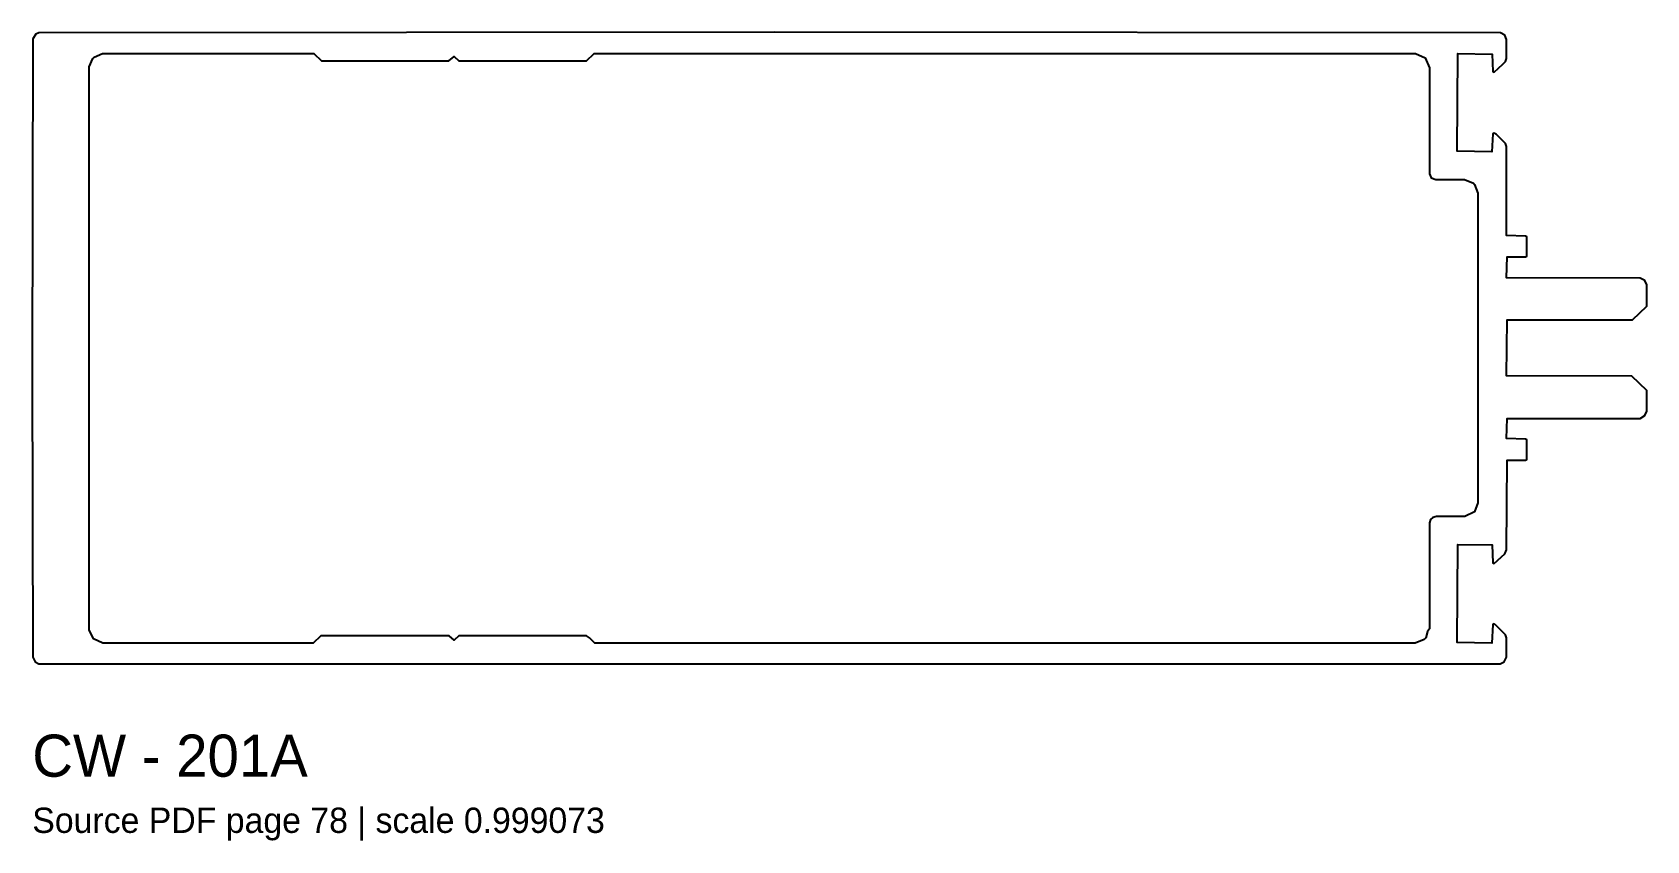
# Model space of a CAD drawing. Header units: millimetres. Extents: x 0 to 115, y -13 to 45.
import ezdxf

# ---------------------------------------------------------------- set-up
doc = ezdxf.new("R2010")
doc.units = ezdxf.units.MM
doc.layers.add('INFO', color=7, linetype='Continuous')
doc.layers.add('PROFILE', color=7, linetype='Continuous')

msp = doc.modelspace()

# ---------------------------------------------------------------- linework, layer by layer
at = {"layer": 'PROFILE'}
for points in [[(114.96, 27.03), (114.83, 27.32), (114.49, 27.49), (104.97, 27.53), (105.02, 29.01), (106.33, 29.01), (106.41, 29.06), (106.41, 30.45), (106.33, 30.49), (104.97, 30.54), (104.97, 36.88), (104.89, 37.09), (104.25, 37.73), (104.09, 37.81), (104, 37.77), (103.92, 36.5), (101.46, 36.54), (101.51, 43.48), (103.96, 43.44), (104, 42.21), (104.09, 42.17), (104.72, 42.72), (104.89, 42.93), (104.97, 43.14), (104.97, 44.49), (104.85, 44.79), (104.55, 44.96), (52.83, 45), (0.47, 44.96), (0.25, 44.87), (0.04, 44.54), (0, 20.98), (0.04, 0.51), (0.21, 0.17), (0.47, 0.04), (104.51, 0.04), (104.8, 0.17), (104.97, 0.51), (104.97, 1.9), (104.89, 2.11), (104.17, 2.83), (104.09, 2.88), (104, 2.83), (103.92, 1.52), (101.46, 1.56), (101.51, 8.54), (103.96, 8.5), (104, 7.23), (104.09, 7.19), (104.85, 7.87), (104.97, 8.16), (105.02, 14.55), (106.33, 14.55), (106.41, 14.59), (106.41, 15.99), (106.33, 16.03), (104.97, 16.07), (105.02, 17.51), (114.49, 17.51), (114.83, 17.72), (114.96, 18.02), (114.96, 19.5), (113.9, 20.51), (104.97, 20.55), (105.02, 24.53), (113.94, 24.53), (114.96, 25.5)], [(4.06, 42.55), (4.31, 43.14), (4.4, 43.22), (4.99, 43.48), (20.05, 43.48), (20.6, 42.97), (29.65, 42.97), (30.03, 43.27), (30.37, 42.97), (39.46, 42.97), (40.01, 43.48), (98.5, 43.48), (99.18, 43.18), (99.48, 42.46), (99.48, 34.93), (99.6, 34.64), (99.94, 34.51), (101.97, 34.51), (102.61, 34.26), (102.69, 34.17), (102.94, 33.54), (102.94, 11.5), (102.69, 10.87), (102.01, 10.53), (99.98, 10.53), (99.73, 10.45), (99.56, 10.32), (99.48, 10.07), (99.48, 2.54), (99.35, 2.33), (99.22, 1.9), (99.1, 1.78), (98.46, 1.52), (40.05, 1.52), (39.67, 1.9), (39.46, 2.03), (30.37, 2.03), (30.03, 1.73), (29.69, 2.03), (20.55, 2.03), (20.01, 1.52), (5.03, 1.52), (4.36, 1.82), (4.06, 2.45)]]:
    msp.add_lwpolyline(points, close=True, dxfattribs=at)

# ---------------------------------------------------------------- texts
at = {"layer": 'INFO'}
for s, height, p in [('CW - 201A', 3, (0, -8)), ('Source PDF page 78 | scale 0.999073', 1.8, (0, -12))]:
    msp.add_text(s, height=height, dxfattribs=at).set_placement(p)

doc.saveas('drawing.dxf')
